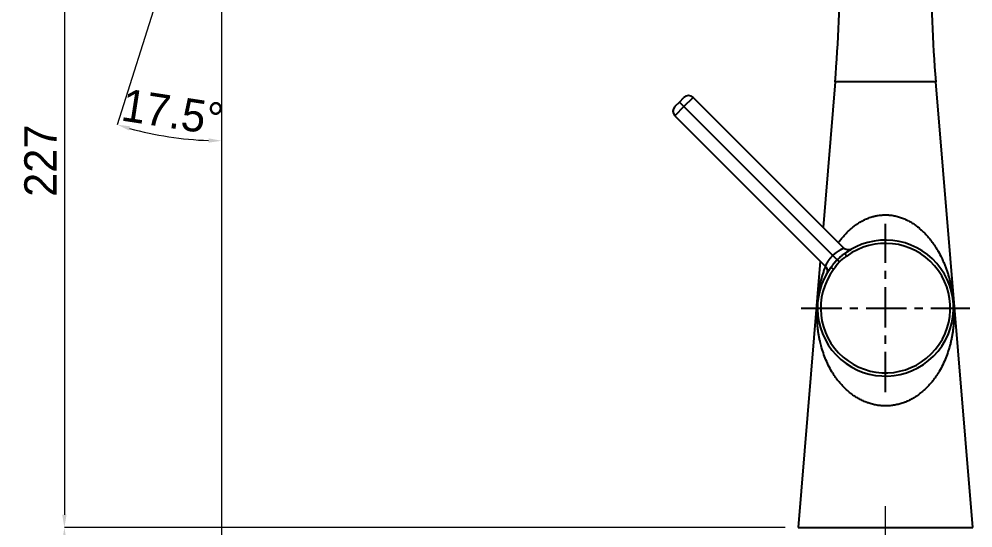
# Model space of a CAD drawing. Extents: x 0 to 1128, y 0 to 827.
# Drawn here: x 474.9 to 769.4, y 344.8 to 502 of the extents above; entities that cross this region are included whole.
import ezdxf

# ---------------------------------------------------------------- set-up
doc = ezdxf.new("R2010")
doc.units = 0
doc.header["$LTSCALE"] = 10
doc.header["$MEASUREMENT"] = 0
doc.header["$PDMODE"] = 3
doc.header["$PDSIZE"] = -10
doc.linetypes.add('CENTER', pattern=[2, 1.25, -0.25, 0.25, -0.25])
doc.linetypes.add('CENTER2', pattern=[28.575, 19.05, -3.175, 3.175, -3.175])
doc.layers.get('0').update_dxf_attribs({"linetype": 'CONTINUOUS'})
doc.layers.get('DEFPOINTS').update_dxf_attribs({"linetype": 'CONTINUOUS'})
doc.layers.add('1', color=7, linetype='CONTINUOUS')
doc.layers.add('Cneter', color=1, linetype='CENTER2', lineweight=13)
doc.styles.add('Daelim Dimension', font='')
doc.styles.get('Daelim Dimension').set_extended_font_data('나눔고딕')
doc.dimstyles.new('DEFAULT', dxfattribs={"dimscale": 2, "dimtxt": 2, "dimasz": 2, "dimexe": 0, "dimexo": 2, "dimgap": 1, "dimtad": 1, "dimdec": 0, "dimzin": 9, "dimdsep": 46, "dimtxsty": 'Daelim Dimension', "dimcen": 0.5, "dimclrd": 5, "dimclre": 5, "dimclrt": 256, "dimadec": 1, "dimazin": 0, "dimtfac": 1, "dimtdec": 0, "dimtix": 1, "dimtmove": 0, "dimatfit": 3, "dimfxl": 1, "dimtolj": 1, "dimtzin": 1, "dimlwd": 9, "dimlwe": 9, "dimarcsym": 0})

# ---------------------------------------------------------------- blocks, each defined once
blk = doc.blocks.new('*D60')
at = {"color": 5, "lineweight": 9, "ltscale": 0.5, "transparency": 16777216}
for p, q in [((533.44, 571.55), (488.91, 571.55)), ((488.91, 567.55), (488.91, 348.91)), ((711.44, 344.91), (488.91, 344.91))]:
    blk.add_line(p, q, dxfattribs=at)
at = {"color": 5, "ltscale": 0.5, "transparency": 16777216}
for points in [[(488.24, 567.55), (489.58, 567.55), (488.91, 571.55)], [(488.24, 348.91), (489.58, 348.91), (488.91, 344.91)]]:
    blk.add_solid(points, dxfattribs=at)
at = {"layer": 'DEFPOINTS', "color": 0, "ltscale": 0.5, "transparency": 16777216}
for p in [(537.44, 571.55), (488.91, 344.91), (715.44, 344.91)]:
    blk.add_point(p, dxfattribs=at)
at = {"color": 7, "ltscale": 0.5, "transparency": 16777216, "insert": (481.52, 458.23), "char_height": 10, "attachment_point": 5, "rotation": 90, "style": 'Daelim Dimension'}
blk.add_mtext('\\A1;227', dxfattribs=at)
blk = doc.blocks.new('*D61')
at = {"color": 5, "lineweight": 9, "ltscale": 0.5, "transparency": 16777216}
for p, q in [((492.91, 344.91), (488.91, 344.91)), ((488.91, 340.91), (488.91, 154.65)), ((688.91, 150.65), (488.91, 150.65))]:
    blk.add_line(p, q, dxfattribs=at)
at = {"color": 5, "ltscale": 0.5, "transparency": 16777216}
for points in [[(488.24, 340.91), (489.58, 340.91), (488.91, 344.91)], [(488.24, 154.65), (489.58, 154.65), (488.91, 150.65)]]:
    blk.add_solid(points, dxfattribs=at)
at = {"layer": 'DEFPOINTS', "color": 0, "ltscale": 0.5, "transparency": 16777216}
for p in [(488.91, 344.91), (488.91, 150.65), (692.91, 150.65)]:
    blk.add_point(p, dxfattribs=at)
at = {"color": 7, "ltscale": 0.5, "transparency": 16777216, "insert": (481.48, 247.78), "char_height": 10, "attachment_point": 5, "rotation": 90, "style": 'Daelim Dimension'}
blk.add_mtext('\\A1;570', dxfattribs=at)
blk = doc.blocks.new('*D62')
at = {"color": 5, "lineweight": 9, "ltscale": 0.5, "transparency": 16777216}
for p, q in [((537.44, 567.55), (537.44, 302.3)), ((742.44, 340.91), (742.44, 302.3)), ((738.44, 302.3), (541.44, 302.3))]:
    blk.add_line(p, q, dxfattribs=at)
at = {"color": 5, "ltscale": 0.5, "transparency": 16777216}
for points in [[(541.44, 302.97), (541.44, 301.63), (537.44, 302.3)], [(738.44, 302.97), (738.44, 301.63), (742.44, 302.3)]]:
    blk.add_solid(points, dxfattribs=at)
at = {"layer": 'DEFPOINTS', "color": 0, "ltscale": 0.5, "transparency": 16777216}
for p in [(537.44, 571.55), (742.44, 344.91), (537.44, 302.3)]:
    blk.add_point(p, dxfattribs=at)
at = {"color": 7, "ltscale": 0.5, "transparency": 16777216, "insert": (639.94, 309.74), "char_height": 10, "attachment_point": 5, "style": 'Daelim Dimension'}
blk.add_mtext('\\A1;205', dxfattribs=at)
blk = doc.blocks.new('*D63')
at = {"color": 5, "lineweight": 9, "ltscale": 0.5, "transparency": 16777216}
for p, q in [((537.44, 567.45), (537.44, 464.39)), ((531.98, 554.24), (505.22, 469.35))]:
    blk.add_line(p, q, dxfattribs=at)
blk.add_arc((537.44, 571.55), 107.17, 254.6387, 267.8613, dxfattribs=at)
at = {"color": 5, "ltscale": 0.5, "transparency": 16777216}
for points in [[(508.86, 467.57), (509.24, 468.85), (505.22, 469.35)], [(533.46, 465.13), (533.43, 463.79), (537.44, 464.39)]]:
    blk.add_solid(points, dxfattribs=at)
at = {"layer": 'DEFPOINTS', "color": 0, "ltscale": 0.5, "transparency": 16777216}
for p in [(563.53, 654.3), (537.44, 571.55), (537.44, 571.45), (533.19, 558.06), (515.77, 466.6)]:
    blk.add_point(p, dxfattribs=at)
at = {"color": 7, "ltscale": 0.5, "transparency": 16777216, "insert": (522.3, 473.19), "char_height": 10, "attachment_point": 5, "rotation": 351.25, "style": 'Daelim Dimension'}
blk.add_mtext('\\A1;17.5°', dxfattribs=at)

msp = doc.modelspace()

# ---------------------------------------------------------------- linework, layer by layer
at = {"color": 1, "linetype": 'CENTER', "lineweight": -3}
for p, q in [((742.44, 386.71), (742.44, 438.71)), ((716.44, 412.71), (768.44, 412.71))]:
    msp.add_line(p, q, dxfattribs=at)
at = {"layer": '1'}
for p, q in [((726.89, 482.61), (723.15, 437.65)), ((757.99, 482.61), (726.89, 482.61)), ((769.44, 344.91), (757.99, 482.61)), ((678.8, 476.35), (680.22, 477.76)), ((680.22, 474.93), (683.05, 477.76)), ((729.61, 431.2), (683.05, 477.76)), ((678.8, 476.35), (677.39, 474.93)), ((680.22, 474.93), (677.39, 472.1)), ((678.8, 476.35), (680.22, 474.93)), ((726.18, 428.97), (680.22, 474.93)), ((677.39, 472.1), (723.95, 425.54)), ((731.79, 430.82), (731.79, 430.82)), ((722.29, 427.21), (715.44, 344.91)), ((726.18, 428.97), (727.51, 427.64)), ((724.33, 423.36), (724.33, 423.36)), ((715.44, 344.91), (769.44, 344.91))]:
    msp.add_line(p, q, dxfattribs=at)
for centre, radius, start, end in [((278.44, 519.91), 450, 355.2461, 0), ((1206.44, 519.91), 450, 180, 184.7539), ((681.63, 476.35), 2, 45, 135), ((678.8, 473.52), 2, 135, 225), ((742.44, 412.71), 21, 315, 126.709), ((742.44, 412.71), 20, 143.291, 126.709), ((742.44, 412.71), 21, 126.7144, 127.1925), ((742.44, 412.71), 21, 143.2911, 315), ((742.44, 412.71), 21, 142.7962, 143.2912)]:
    msp.add_arc(centre, radius, start, end, dxfattribs=at)
for points, degree, knots in [([(727.88, 432.89), (727.95, 432.99), (728.02, 433.09), (728.34, 433.51), (728.59, 433.84), (728.91, 434.24), (728.98, 434.32), (729.11, 434.48), (729.31, 434.72), (729.52, 434.95), (729.93, 435.42), (730.22, 435.72), (730.81, 436.32), (731.11, 436.61), (731.74, 437.18), (732.07, 437.45), (732.73, 437.99), (733.08, 438.25), (733.53, 438.56), (733.66, 438.65), (733.8, 438.74), (733.89, 438.8), (734.12, 438.96), (734.35, 439.1), (734.92, 439.44), (735.31, 439.66), (736.1, 440.05), (736.51, 440.24), (737.34, 440.57), (737.77, 440.73), (738.42, 440.93), (738.64, 440.99), (738.93, 441.06), (738.98, 441.08), (739.09, 441.1), (739.26, 441.14), (739.43, 441.18), (740, 441.3), (740.46, 441.37), (741.38, 441.47), (741.84, 441.5), (742.55, 441.5), (742.78, 441.5), (743.07, 441.49), (743.13, 441.49), (743.25, 441.48), (743.43, 441.47), (743.72, 441.45), (743.95, 441.42), (744.19, 441.4), (744.3, 441.38), (744.65, 441.33), (744.88, 441.29), (745.57, 441.16), (746.01, 441.06), (746.89, 440.8), (747.31, 440.66), (748.16, 440.33), (748.57, 440.15), (749.08, 439.91), (749.18, 439.86), (749.38, 439.75), (749.68, 439.6), (749.97, 439.44), (750.54, 439.1), (750.91, 438.87), (751.63, 438.38), (751.98, 438.12), (752.65, 437.59), (752.98, 437.31), (753.38, 436.96), (753.46, 436.89), (753.62, 436.74), (753.86, 436.53), (754.08, 436.3), (754.53, 435.86), (754.82, 435.56), (755.38, 434.94), (755.65, 434.63), (756.17, 433.99), (756.43, 433.67), (756.92, 433.02), (757.15, 432.69), (757.61, 432.02), (757.84, 431.68), (758.16, 431.17), (758.32, 430.91), (758.5, 430.6), (758.59, 430.45), (758.62, 430.38), (758.65, 430.34), (758.66, 430.32), (758.68, 430.3)], 3, [0, 0, 0, 0, 0.010036, 0.010036, 0.044173, 0.044173, 0.052707, 0.052707, 0.061241, 0.07831, 0.07831, 0.112446, 0.112446, 0.146583, 0.146583, 0.18072, 0.18072, 0.214856, 0.214856, 0.22339, 0.227658, 0.227658, 0.231925, 0.248993, 0.248993, 0.28313, 0.28313, 0.317266, 0.317266, 0.351403, 0.351403, 0.368471, 0.368471, 0.372738, 0.372738, 0.377006, 0.38554, 0.38554, 0.419676, 0.419676, 0.453813, 0.453813, 0.470881, 0.470881, 0.475148, 0.475148, 0.479416, 0.48795, 0.496484, 0.496484, 0.505018, 0.505018, 0.522086, 0.522086, 0.556223, 0.556223, 0.59036, 0.59036, 0.624496, 0.624496, 0.633031, 0.633031, 0.641565, 0.658633, 0.658633, 0.69277, 0.69277, 0.726907, 0.726907, 0.761043, 0.761043, 0.769577, 0.769577, 0.778112, 0.79518, 0.79518, 0.829317, 0.829317, 0.863453, 0.863453, 0.89759, 0.89759, 0.931727, 0.931727, 0.965863, 0.965863, 0.982932, 0.991466, 0.995733, 0.997866, 0.997866, 1, 1, 1, 1]), ([(758.68, 430.3), (759.08, 429.59), (759.45, 428.88), (759.89, 427.98), (759.97, 427.8), (760.14, 427.43), (760.22, 427.25), (760.46, 426.7), (760.62, 426.33), (760.91, 425.6), (761.06, 425.23), (761.33, 424.48), (761.46, 424.1), (761.71, 423.35), (761.82, 422.97), (762.05, 422.21), (762.16, 421.82), (762.36, 421.05), (762.46, 420.66), (762.59, 420.06), (762.64, 419.86), (762.72, 419.46), (762.77, 419.26), (762.85, 418.85), (762.89, 418.65), (762.94, 418.34), (762.96, 418.23), (763, 418.02), (763.02, 417.92), (763.07, 417.6), (763.1, 417.39), (763.17, 416.95), (763.2, 416.74), (763.24, 416.4), (763.26, 416.29), (763.29, 416.07), (763.3, 415.95), (763.34, 415.61), (763.36, 415.38), (763.4, 415.04), (763.41, 414.92), (763.43, 414.74), (763.43, 414.68), (763.44, 414.57), (763.45, 414.51), (763.47, 414.22), (763.49, 413.98), (763.51, 413.64), (763.52, 413.52), (763.53, 413.35), (763.53, 413.29), (763.54, 413.18), (763.54, 413.12), (763.56, 412.83), (763.56, 412.61), (763.58, 412.17), (763.58, 411.95), (763.59, 411.51), (763.59, 411.3), (763.59, 411.03), (763.59, 410.98), (763.59, 410.87), (763.59, 410.72), (763.59, 410.56), (763.59, 410.25), (763.58, 410.04), (763.57, 409.63), (763.56, 409.43), (763.54, 409.03), (763.53, 408.82), (763.5, 408.23), (763.47, 407.83), (763.4, 407.05), (763.35, 406.66), (763.26, 405.89), (763.21, 405.5), (763.09, 404.73), (763.03, 404.35), (762.92, 403.78), (762.89, 403.59), (762.81, 403.21), (762.77, 403.02), (762.65, 402.46), (762.57, 402.09), (762.29, 400.97), (762.08, 400.23), (761.61, 398.78), (761.36, 398.06), (760.79, 396.64), (760.48, 395.93), (759.81, 394.54), (759.44, 393.86), (758.84, 392.84), (758.63, 392.51), (758.36, 392.09), (758.31, 392.01), (758.2, 391.84), (758.03, 391.59), (757.86, 391.35), (757.51, 390.86), (757.27, 390.54), (756.77, 389.91), (756.52, 389.6), (755.99, 388.99), (755.71, 388.69), (755.14, 388.1), (754.85, 387.81), (754.24, 387.25), (753.92, 386.97), (753.52, 386.64), (753.43, 386.57), (753.27, 386.44), (753.18, 386.37), (752.93, 386.18), (752.76, 386.05), (752.24, 385.67), (751.89, 385.43), (751.16, 384.97), (750.78, 384.76), (750.01, 384.34), (749.62, 384.15), (749.01, 383.88), (748.8, 383.79), (748.49, 383.66), (748.33, 383.6), (748.17, 383.54), (748.06, 383.5), (748.01, 383.48), (747.52, 383.31), (747.09, 383.18), (746.2, 382.94), (745.76, 382.84), (744.85, 382.68), (744.39, 382.61), (743.69, 382.55), (743.46, 382.53), (743.11, 382.52), (742.99, 382.51), (742.75, 382.51), (742.52, 382.5), (742.22, 382.5), (742.04, 382.51), (741.93, 382.51), (741.87, 382.51), (741.57, 382.53), (741.34, 382.54), (740.64, 382.6), (740.18, 382.66), (739.28, 382.81), (738.83, 382.91), (737.94, 383.13), (737.51, 383.27), (736.97, 383.45), (736.86, 383.49), (736.7, 383.55), (736.65, 383.57), (736.54, 383.61), (736.28, 383.71), (736.02, 383.82), (735.4, 384.09), (735, 384.28), (734.22, 384.69), (733.85, 384.9), (733.11, 385.36), (732.75, 385.6), (732.31, 385.91), (732.23, 385.97), (732.05, 386.1), (731.97, 386.17), (731.71, 386.36), (731.55, 386.49), (731.05, 386.89), (730.74, 387.17), (730.13, 387.73), (729.83, 388.01), (729.26, 388.6), (728.98, 388.89), (728.45, 389.5), (728.19, 389.81), (727.69, 390.44), (727.45, 390.76), (727.1, 391.24), (726.92, 391.49), (726.76, 391.74), (726.64, 391.9), (726.59, 391.99), (726.32, 392.4), (726.11, 392.74), (725.5, 393.75), (725.13, 394.44), (724.45, 395.83), (724.14, 396.53), (723.57, 397.96), (723.31, 398.68), (722.83, 400.14), (722.62, 400.88), (722.41, 401.72), (722.39, 401.81), (722.34, 402), (722.27, 402.28), (722.21, 402.57), (722.09, 403.13), (722.01, 403.51), (721.87, 404.27), (721.8, 404.65), (721.69, 405.42), (721.63, 405.81), (721.56, 406.39), (721.54, 406.58), (721.5, 406.98), (721.48, 407.17), (721.42, 407.76), (721.39, 408.16), (721.36, 408.76), (721.34, 408.96), (721.33, 409.36), (721.32, 409.57), (721.3, 409.98), (721.3, 410.18), (721.29, 410.6), (721.29, 410.81), (721.29, 411.23), (721.29, 411.44), (721.3, 411.87), (721.3, 412.09), (721.31, 412.37), (721.31, 412.42), (721.32, 412.53), (721.32, 412.7), (721.33, 412.87), (721.35, 413.21), (721.36, 413.44), (721.38, 413.73), (721.38, 413.78), (721.39, 413.9), (721.39, 413.96), (721.41, 414.13), (721.42, 414.25), (721.44, 414.6), (721.46, 414.83), (721.5, 415.18), (721.51, 415.29), (721.53, 415.46), (721.54, 415.52), (721.55, 415.64), (721.55, 415.69), (721.59, 415.98), (721.61, 416.2), (721.67, 416.64), (721.7, 416.86), (721.75, 417.19), (721.77, 417.29), (721.8, 417.51), (721.82, 417.61), (721.87, 417.93), (721.91, 418.14), (721.98, 418.55), (722.02, 418.76), (722.1, 419.16), (722.14, 419.36), (722.22, 419.76), (722.27, 419.96), (722.4, 420.55), (722.5, 420.95), (722.7, 421.72), (722.81, 422.1), (723.03, 422.87), (723.15, 423.25), (723.33, 423.81), (723.39, 424), (723.52, 424.38), (723.59, 424.57), (723.76, 425.04), (723.86, 425.32), (723.97, 425.6)], 3, [0, 0, 0, 0, 0.021796, 0.021796, 0.027246, 0.027246, 0.032695, 0.032695, 0.043593, 0.043593, 0.054491, 0.054491, 0.065389, 0.065389, 0.076288, 0.076288, 0.087186, 0.087186, 0.098084, 0.098084, 0.103533, 0.103533, 0.108982, 0.108982, 0.114431, 0.114431, 0.117156, 0.117156, 0.119881, 0.119881, 0.12533, 0.12533, 0.130779, 0.130779, 0.133503, 0.133503, 0.136228, 0.136228, 0.141677, 0.141677, 0.144402, 0.144402, 0.145764, 0.145764, 0.147126, 0.147126, 0.152575, 0.152575, 0.1553, 0.1553, 0.156662, 0.156662, 0.158024, 0.158024, 0.163473, 0.163473, 0.168923, 0.168923, 0.174372, 0.174372, 0.175734, 0.175734, 0.177096, 0.179821, 0.179821, 0.18527, 0.18527, 0.190719, 0.190719, 0.196168, 0.196168, 0.207066, 0.207066, 0.217965, 0.217965, 0.228863, 0.228863, 0.239761, 0.239761, 0.24521, 0.24521, 0.250659, 0.250659, 0.261558, 0.261558, 0.283354, 0.283354, 0.305151, 0.305151, 0.326947, 0.326947, 0.348743, 0.348743, 0.359642, 0.359642, 0.362366, 0.362366, 0.365091, 0.37054, 0.37054, 0.381438, 0.381438, 0.392336, 0.392336, 0.403235, 0.403235, 0.414133, 0.414133, 0.425031, 0.425031, 0.427756, 0.427756, 0.43048, 0.43048, 0.435929, 0.435929, 0.446828, 0.446828, 0.457726, 0.457726, 0.468624, 0.468624, 0.474073, 0.474073, 0.476798, 0.47816, 0.47816, 0.479522, 0.479522, 0.49042, 0.49042, 0.501319, 0.501319, 0.512217, 0.512217, 0.517666, 0.517666, 0.520391, 0.520391, 0.523115, 0.52584, 0.527202, 0.527202, 0.528564, 0.528564, 0.534013, 0.534013, 0.544912, 0.544912, 0.55581, 0.55581, 0.566708, 0.566708, 0.569433, 0.569433, 0.570795, 0.570795, 0.572157, 0.577606, 0.577606, 0.588505, 0.588505, 0.599403, 0.599403, 0.610301, 0.610301, 0.613026, 0.613026, 0.61575, 0.61575, 0.621199, 0.621199, 0.632097, 0.632097, 0.642996, 0.642996, 0.653894, 0.653894, 0.664792, 0.664792, 0.67569, 0.67569, 0.68114, 0.683864, 0.683864, 0.686589, 0.686589, 0.697487, 0.697487, 0.719283, 0.719283, 0.74108, 0.74108, 0.762876, 0.762876, 0.784673, 0.784673, 0.787397, 0.787397, 0.790122, 0.795571, 0.795571, 0.806469, 0.806469, 0.817367, 0.817367, 0.828266, 0.828266, 0.833715, 0.833715, 0.839164, 0.839164, 0.850062, 0.850062, 0.855511, 0.855511, 0.86096, 0.86096, 0.866409, 0.866409, 0.871859, 0.871859, 0.877308, 0.877308, 0.882757, 0.882757, 0.884119, 0.884119, 0.885481, 0.888206, 0.888206, 0.893655, 0.893655, 0.895017, 0.895017, 0.89638, 0.89638, 0.899104, 0.899104, 0.904553, 0.904553, 0.907278, 0.907278, 0.90864, 0.90864, 0.910002, 0.910002, 0.915452, 0.915452, 0.920901, 0.920901, 0.923625, 0.923625, 0.92635, 0.92635, 0.931799, 0.931799, 0.937248, 0.937248, 0.942697, 0.942697, 0.948146, 0.948146, 0.959044, 0.959044, 0.969943, 0.969943, 0.980841, 0.980841, 0.98629, 0.98629, 0.991739, 0.991739, 1, 1, 1, 1]), ([(726.18, 428.97), (726.19, 428.98), (726.2, 428.99), (726.22, 429.01), (726.24, 429.04), (726.27, 429.06), (726.29, 429.08), (726.31, 429.1), (726.33, 429.12), (726.36, 429.14), (726.38, 429.17), (726.4, 429.19), (726.42, 429.21), (726.45, 429.23), (726.47, 429.25), (726.49, 429.27), (726.52, 429.29), (726.54, 429.32), (726.56, 429.34), (726.59, 429.36), (726.61, 429.38), (726.63, 429.4), (726.66, 429.42), (726.68, 429.44), (726.71, 429.46), (726.73, 429.48), (726.75, 429.5), (726.78, 429.52), (726.8, 429.55), (726.83, 429.57), (726.85, 429.59), (726.88, 429.61), (726.9, 429.63), (726.93, 429.65), (726.95, 429.67), (726.98, 429.69), (727, 429.71), (727.02, 429.73), (727.05, 429.75), (727.07, 429.77), (727.1, 429.79), (727.12, 429.81), (727.15, 429.83), (727.18, 429.85), (727.2, 429.87), (727.23, 429.88), (727.25, 429.9), (727.31, 429.95), (727.41, 430.02), (727.55, 430.12), (727.7, 430.23), (727.86, 430.33), (728.03, 430.44), (728.21, 430.55), (728.35, 430.63), (728.46, 430.69), (728.53, 430.73), (728.6, 430.77), (728.67, 430.81), (728.73, 430.84), (728.78, 430.87), (728.84, 430.9), (728.89, 430.92), (728.93, 430.95), (728.98, 430.97), (729.02, 430.99), (729.05, 431), (729.09, 431.02), (729.12, 431.04), (729.15, 431.05), (729.18, 431.06), (729.2, 431.07), (729.23, 431.08), (729.26, 431.1), (729.3, 431.12), (729.34, 431.14), (729.38, 431.16), (729.42, 431.17), (729.45, 431.19), (729.48, 431.2), (729.5, 431.21), (729.53, 431.22), (729.54, 431.22), (729.55, 431.23), (729.56, 431.23), (729.57, 431.24), (729.57, 431.24), (729.57, 431.24)], 3, [0, 0, 0, 0, 0.004855, 0.009721, 0.014596, 0.019482, 0.024378, 0.029284, 0.034201, 0.039128, 0.044066, 0.049014, 0.053973, 0.058942, 0.063922, 0.068912, 0.073914, 0.078926, 0.083949, 0.088983, 0.094027, 0.099083, 0.10415, 0.109227, 0.114316, 0.119416, 0.124527, 0.129649, 0.134783, 0.139927, 0.145083, 0.150251, 0.15543, 0.16062, 0.165822, 0.171035, 0.17626, 0.181496, 0.186745, 0.192004, 0.197276, 0.202559, 0.207854, 0.213161, 0.21848, 0.22381, 0.229153, 0.234507, 0.261764, 0.291739, 0.324436, 0.359859, 0.398009, 0.438888, 0.482499, 0.501307, 0.519541, 0.537199, 0.554283, 0.570793, 0.586728, 0.602088, 0.616873, 0.631084, 0.644721, 0.657783, 0.670271, 0.682185, 0.693525, 0.70429, 0.714482, 0.7241, 0.733145, 0.741616, 0.762759, 0.783683, 0.804392, 0.824887, 0.84517, 0.865243, 0.88511, 0.904773, 0.924233, 0.943494, 0.962559, 0.98143, 1, 1, 1, 1]), ([(731.79, 430.82), (731.59, 430.74), (731.2, 430.63), (730.57, 430.66), (730, 430.88), (729.69, 431.11), (729.56, 431.25)], 3, [0, 0, 0, 0, 0.25554, 0.51521, 0.766747, 1, 1, 1, 1]), ([(729.89, 429.55), (729.9, 429.55), (729.92, 429.56), (729.94, 429.58), (729.96, 429.6), (729.99, 429.62), (730.01, 429.64), (730.04, 429.65), (730.06, 429.67), (730.09, 429.69), (730.12, 429.71), (730.14, 429.73), (730.17, 429.75), (730.19, 429.76), (730.22, 429.78), (730.24, 429.8), (730.27, 429.82), (730.29, 429.84), (730.32, 429.86), (730.35, 429.87), (730.37, 429.89), (730.4, 429.91), (730.42, 429.93), (730.5, 429.98), (730.62, 430.06), (730.76, 430.16), (730.87, 430.23), (730.97, 430.3), (731.09, 430.37), (731.21, 430.45), (731.32, 430.52), (731.41, 430.58), (731.5, 430.63), (731.58, 430.68), (731.64, 430.72), (731.75, 430.78), (731.86, 430.85), (731.96, 430.9), (731.99, 430.92), (731.98, 430.91), (731.95, 430.9), (731.9, 430.87), (731.83, 430.83), (731.7, 430.75), (731.46, 430.61), (731.12, 430.4), (730.79, 430.18), (730.55, 430.02), (730.31, 429.85), (730.13, 429.72), (729.94, 429.58), (729.81, 429.48), (729.73, 429.42)], 3, [0, 0, 0, 0, 0.002724, 0.005956, 0.009214, 0.012498, 0.015808, 0.019144, 0.022507, 0.025896, 0.029311, 0.032752, 0.03622, 0.039714, 0.043234, 0.046781, 0.050354, 0.053954, 0.05758, 0.061233, 0.064913, 0.068619, 0.072352, 0.076111, 0.102103, 0.123945, 0.141602, 0.155049, 0.178215, 0.200613, 0.22224, 0.24309, 0.263149, 0.282411, 0.300869, 0.318521, 0.37513, 0.430528, 0.484645, 0.517043, 0.54988, 0.583141, 0.616812, 0.650875, 0.726737, 0.814389, 0.848286, 0.89369, 0.924216, 0.949797, 0.970473, 1, 1, 1, 1]), ([(723.91, 425.58), (723.91, 425.58), (723.91, 425.58), (723.92, 425.58), (723.92, 425.6), (723.94, 425.63), (723.96, 425.68), (723.98, 425.74), (724.01, 425.81), (724.05, 425.88), (724.07, 425.94), (724.09, 425.98), (724.11, 426.02), (724.13, 426.07), (724.16, 426.13), (724.19, 426.2), (724.23, 426.27), (724.27, 426.35), (724.32, 426.44), (724.37, 426.54), (724.43, 426.65), (724.49, 426.75), (724.54, 426.84), (724.59, 426.92), (724.64, 427), (724.68, 427.08), (724.73, 427.15), (724.78, 427.23), (724.83, 427.3), (724.87, 427.37), (724.92, 427.44), (724.97, 427.51), (725.01, 427.57), (725.06, 427.64), (725.1, 427.7), (725.14, 427.76), (725.19, 427.82), (725.22, 427.87), (725.26, 427.92), (725.3, 427.97), (725.34, 428.02), (725.38, 428.07), (725.41, 428.11), (725.45, 428.16), (725.49, 428.21), (725.53, 428.26), (725.57, 428.3), (725.61, 428.35), (725.65, 428.4), (725.69, 428.44), (725.73, 428.49), (725.77, 428.53), (725.81, 428.58), (725.85, 428.62), (725.89, 428.67), (725.93, 428.71), (725.97, 428.76), (726.01, 428.8), (726.05, 428.84), (726.1, 428.89), (726.14, 428.93), (726.16, 428.96), (726.18, 428.97)], 3, [0, 0, 0, 0, 0.000181, 0.034985, 0.070463, 0.106633, 0.143513, 0.181118, 0.219464, 0.258565, 0.272231, 0.287335, 0.303879, 0.321862, 0.341286, 0.36215, 0.384455, 0.408201, 0.433388, 0.460017, 0.488086, 0.517598, 0.536999, 0.555878, 0.574236, 0.592073, 0.609388, 0.626183, 0.642457, 0.658211, 0.673444, 0.688157, 0.702351, 0.716024, 0.729179, 0.741814, 0.753931, 0.76553, 0.775776, 0.785978, 0.796137, 0.806253, 0.816327, 0.826358, 0.836347, 0.846295, 0.8562, 0.866065, 0.875888, 0.885671, 0.895413, 0.905116, 0.914778, 0.924401, 0.933985, 0.94353, 0.953036, 0.962504, 0.971934, 0.981327, 0.990682, 1, 1, 1, 1]), ([(727.51, 427.64), (727.32, 427.45), (727.05, 427.15), (726.8, 426.85), (726.63, 426.65), (726.55, 426.54), (726.32, 426.24), (726.1, 425.94), (725.89, 425.64), (725.75, 425.45), (725.68, 425.35), (725.61, 425.26)], 3, [0, 0, 0, 0, 0.25, 0.375, 0.375, 0.5, 0.5, 0.75, 0.875, 0.875, 1, 1, 1, 1]), ([(729.06, 428.94), (728.94, 428.85), (728.83, 428.76), (728.61, 428.6), (728.5, 428.52), (728.3, 428.35), (728, 428.1), (727.7, 427.83), (727.51, 427.64)], 3, [0, 0, 0, 0, 0.224468, 0.224468, 0.418351, 0.418351, 0.612234, 1, 1, 1, 1]), ([(730.49, 428.74), (730.27, 428.58), (729.9, 428.32), (729.44, 428), (729.29, 427.9), (728.95, 427.65), (728.69, 427.43), (728.42, 427.21), (728.18, 426.97)], 2, [0, 0, 0, 0.25, 0.25, 0.5, 0.5, 0.75, 0.75, 1, 1, 1]), ([(729.6, 429.33), (729.5, 429.26), (729.32, 429.13), (729.14, 429), (729.06, 428.94)], 3, [0, 0, 0, 0, 0.535823, 1, 1, 1, 1]), ([(730.49, 428.74), (730.45, 428.79), (730.42, 428.84), (730.34, 428.94), (730.3, 428.99), (730.23, 429.09), (730.19, 429.13), (730.13, 429.23), (730.09, 429.27), (730.04, 429.35), (730.01, 429.38), (729.96, 429.44), (729.95, 429.47), (729.92, 429.51), (729.91, 429.52), (729.9, 429.53), (729.9, 429.53), (729.9, 429.53)], 3, [0, 0, 0, 0, 0.141681, 0.141681, 0.283361, 0.283361, 0.425042, 0.425042, 0.566723, 0.566723, 0.708404, 0.708404, 0.850084, 0.850084, 0.991765, 0.991765, 1, 1, 1, 1]), ([(723.9, 425.59), (724.04, 425.46), (724.27, 425.15), (724.49, 424.58), (724.52, 423.95), (724.41, 423.56), (724.33, 423.36)], 3, [0, 0, 0, 0, 0.233253, 0.48479, 0.74446, 1, 1, 1, 1]), ([(725.75, 425.45), (725.74, 425.43), (725.71, 425.4), (725.68, 425.35), (725.64, 425.3), (725.6, 425.25), (725.54, 425.17), (725.47, 425.07), (725.4, 424.98), (725.36, 424.93), (725.34, 424.89), (725.31, 424.85), (725.26, 424.78), (725.21, 424.71), (725.15, 424.63), (725.1, 424.55), (725.05, 424.48), (725, 424.41), (724.96, 424.34), (724.92, 424.28), (724.89, 424.23), (724.85, 424.18), (724.78, 424.07), (724.67, 423.9), (724.55, 423.7), (724.45, 423.54), (724.38, 423.41), (724.32, 423.32), (724.28, 423.25), (724.25, 423.2), (724.24, 423.17), (724.23, 423.16), (724.25, 423.19), (724.3, 423.29), (724.38, 423.42), (724.47, 423.57), (724.57, 423.74), (724.7, 423.94), (724.82, 424.13), (724.92, 424.28), (724.99, 424.39), (725.09, 424.53), (725.17, 424.66), (725.24, 424.75), (725.27, 424.79), (725.3, 424.84), (725.34, 424.89), (725.37, 424.94), (725.4, 424.98), (725.44, 425.03), (725.47, 425.08), (725.51, 425.12), (725.54, 425.17), (725.57, 425.21), (725.59, 425.24), (725.6, 425.26)], 3, [0, 0, 0, 0, 0.005354, 0.0121, 0.01893, 0.025845, 0.032844, 0.048984, 0.065176, 0.067939, 0.072264, 0.078153, 0.085609, 0.10121, 0.109368, 0.121779, 0.133472, 0.144445, 0.154694, 0.164217, 0.17301, 0.181071, 0.188399, 0.233537, 0.275802, 0.315122, 0.351453, 0.385391, 0.418942, 0.452082, 0.484803, 0.517088, 0.571002, 0.626202, 0.682617, 0.718591, 0.757763, 0.80008, 0.845471, 0.858849, 0.876438, 0.898209, 0.924127, 0.930967, 0.937718, 0.944382, 0.950958, 0.957446, 0.963848, 0.970162, 0.97639, 0.982531, 0.988585, 0.994554, 1, 1, 1, 1]), ([(726.41, 424.66), (726.36, 424.7), (726.3, 424.74), (726.2, 424.82), (726.15, 424.86), (726.05, 424.93), (726.01, 424.96), (725.92, 425.03), (725.88, 425.06), (725.8, 425.11), (725.77, 425.14), (725.71, 425.18), (725.69, 425.2), (725.65, 425.23), (725.63, 425.24), (725.62, 425.25), (725.62, 425.25), (725.62, 425.25)], 3, [0, 0, 0, 0, 0.140376, 0.140376, 0.280752, 0.280752, 0.421128, 0.421128, 0.561504, 0.561504, 0.70188, 0.70188, 0.842256, 0.842256, 0.982632, 0.982632, 1, 1, 1, 1]), ([(728.18, 426.97), (727.94, 426.73), (727.7, 426.44), (727.5, 426.19), (727.25, 425.86), (727.15, 425.72), (726.83, 425.25), (726.57, 424.88), (726.41, 424.66)], 2, [0, 0, 0, 0.25, 0.25, 0.5, 0.5, 0.75, 0.75, 1, 1, 1])]:
    msp.add_open_spline(points, degree=degree, knots=knots, dxfattribs=at)
msp.add_rational_spline([(728.18, 426.97), (727.86, 427.29), (727.61, 427.54), (727.51, 427.64)], [1.05135384243, 0.954554737737, 0.99460128411, 1.17149348155], degree=3, dxfattribs=at)
for points, degree in [([(729.91, 429.54), (729.59, 429.33)], 1), ([(729.9, 429.53), (729.89, 429.54), (729.89, 429.54), (729.89, 429.54)], 3), ([(725.82, 425.56), (725.61, 425.24)], 1), ([(725.62, 425.25), (725.61, 425.26), (725.61, 425.26), (725.61, 425.26)], 3)]:
    msp.add_open_spline(points, degree=degree, dxfattribs=at)
at = {"layer": 'Cneter', "color": 1, "lineweight": 5, "ltscale": 0.1}
msp.add_open_spline([(742.44, 248.44), (742.44, 253.44), (742.44, 352.38)], degree=1, knots=[0, 0, 0.074101, 1, 1], dxfattribs=at)

# ---------------------------------------------------------------- dimensions: what is measured, and where the dimension line sits
at = {"color": 5, "ltscale": 0.5}
dim = msp.add_angular_dim_2l(base=(515.77, 466.6), line1=((537.44, 571.55), (537.44, 571.45)), line2=((563.53, 654.3), (533.19, 558.06)), dimstyle='DEFAULT', override={"dimtxt": 5, "dimclrt": 7}, dxfattribs=at)
dim.commit()
dim.dimension.update_dxf_attribs({"geometry": '*D63', "text_midpoint": (522.3, 473.19)})
dim = msp.add_linear_dim(base=(488.91, 344.91), p1=(537.44, 571.55), p2=(715.44, 344.91), angle=90, dimstyle='DEFAULT', override={"dimtxt": 5, "dimclrt": 7}, dxfattribs=at)
dim.commit()
dim.dimension.update_dxf_attribs({"geometry": '*D60', "text_midpoint": (481.52, 458.23)})
dim = msp.add_linear_dim(base=(537.44, 302.3), p1=(742.44, 344.91), p2=(537.44, 571.55), dimstyle='DEFAULT', override={"dimtxt": 5, "dimclrt": 7}, dxfattribs=at)
dim.commit()
dim.dimension.update_dxf_attribs({"geometry": '*D62', "text_midpoint": (639.94, 309.74)})
dim = msp.add_linear_dim(base=(488.91, 150.65), p1=(488.91, 344.91), p2=(692.91, 150.65), angle=90, text='570', dimstyle='DEFAULT', override={"dimtxt": 5, "dimclrt": 7}, dxfattribs=at)
dim.commit()
dim.dimension.update_dxf_attribs({"geometry": '*D61', "text_midpoint": (481.48, 247.78)})

doc.saveas('drawing.dxf')
